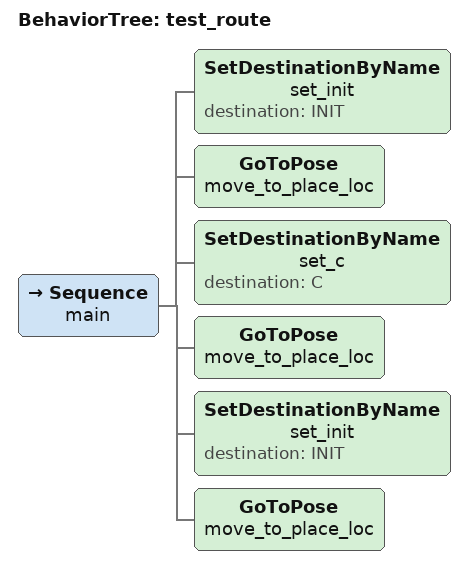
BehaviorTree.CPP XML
<root>
    <BehaviorTree ID="test_route">
    <Sequence name="main">

    <!-- start -->

        <SetDestinationByName name="set_init" destination="INIT"/>
        <GoToPose name="move_to_place_loc"/>

        <SetDestinationByName name="set_c" destination="C"/>
        <GoToPose name="move_to_place_loc"/>

<!-- Reset -->

        <SetDestinationByName name="set_init" destination="INIT"/>
        <GoToPose name="move_to_place_loc"/>

    </Sequence>
    </BehaviorTree>
</root>
